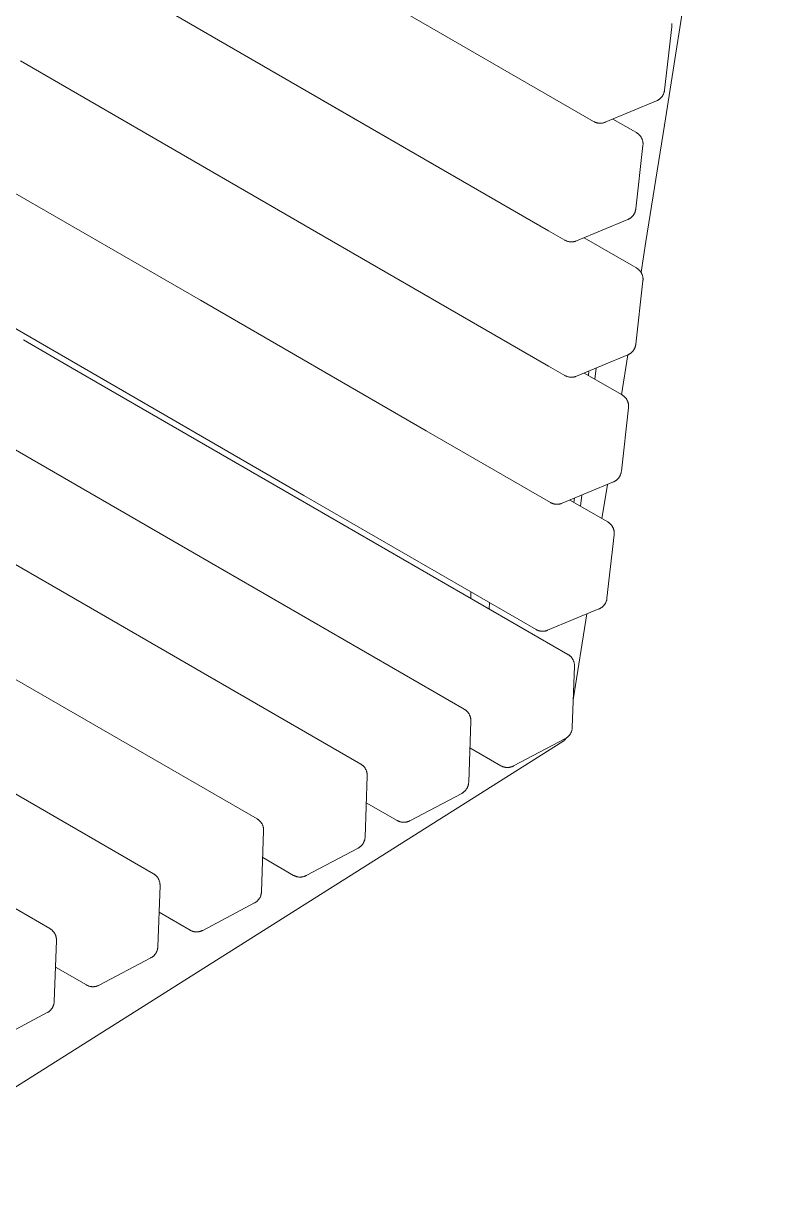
# Model space of a CAD drawing. Header units: millimetres. Extents: x -80 to 4518, y -398 to 2524.
# Drawn here: x 4154.4 to 4437.6, y 1458.6 to 1909.4 of the extents above; entities that cross this region are included whole.
import ezdxf

# ---------------------------------------------------------------- set-up
doc = ezdxf.new("R2010")
doc.units = ezdxf.units.MM
doc.layers.add('ZANO_R', color=7, linetype='Continuous', lineweight=0)

msp = doc.modelspace()

# ---------------------------------------------------------------- linework, layer by layer
at = {"layer": 'ZANO_R'}
for p, q in [((4399.02, 1870.73), (4437.59, 2113.91)), ((4372.01, 1872.1), (4164.19, 1992.09)), ((4315.38, 1853.17), (4158.69, 1943.64)), ((4401.83, 1908.25), (4399.09, 1884.02)), ((4401.83, 1909.44), (4401.84, 1909.27)), ((4401.85, 1908.42), (4401.83, 1908.25)), ((4401.84, 1909.27), (4401.86, 1909.1)), ((4401.86, 1908.59), (4401.85, 1908.42)), ((4401.86, 1909.1), (4401.86, 1908.93)), ((4401.86, 1908.93), (4401.86, 1908.76)), ((4401.86, 1908.76), (4401.86, 1908.59)), ((4268.65, 1828.53), (4153.2, 1895.19)), ((4268.65, 1880.15), (4354.81, 1830.41)), ((4396.04, 1879.97), (4376.43, 1871.82)), ((4396.19, 1880.03), (4396.04, 1879.97)), ((4396.35, 1880.11), (4396.19, 1880.03)), ((4396.5, 1880.19), (4396.35, 1880.11)), ((4396.65, 1880.27), (4396.5, 1880.19)), ((4396.8, 1880.36), (4396.65, 1880.27)), ((4396.94, 1880.46), (4396.8, 1880.36)), ((4397.08, 1880.55), (4396.94, 1880.46)), ((4397.22, 1880.66), (4397.08, 1880.55)), ((4397.35, 1880.77), (4397.22, 1880.66)), ((4397.48, 1880.88), (4397.35, 1880.77)), ((4397.6, 1881), (4397.48, 1880.88)), ((4397.72, 1881.12), (4397.6, 1881)), ((4397.84, 1881.25), (4397.72, 1881.12)), ((4397.95, 1881.38), (4397.84, 1881.25)), ((4398.06, 1881.51), (4397.95, 1881.38)), ((4398.16, 1881.65), (4398.06, 1881.51)), ((4398.26, 1881.79), (4398.16, 1881.65)), ((4398.36, 1881.93), (4398.26, 1881.79)), ((4398.44, 1882.08), (4398.36, 1881.93)), ((4398.53, 1882.23), (4398.44, 1882.08)), ((4398.61, 1882.38), (4398.53, 1882.23)), ((4398.68, 1882.54), (4398.61, 1882.38)), ((4398.75, 1882.69), (4398.68, 1882.54)), ((4398.81, 1882.85), (4398.75, 1882.69)), ((4398.87, 1883.02), (4398.81, 1882.85)), ((4398.92, 1883.18), (4398.87, 1883.02)), ((4398.96, 1883.34), (4398.92, 1883.18)), ((4399, 1883.51), (4398.96, 1883.34)), ((4399.04, 1883.68), (4399, 1883.51)), ((4399.06, 1883.85), (4399.04, 1883.68)), ((4399.09, 1884.02), (4399.06, 1883.85)), ((4372.16, 1872.02), (4372.01, 1872.1)), ((4372.31, 1871.94), (4372.16, 1872.02)), ((4372.46, 1871.87), (4372.31, 1871.94)), ((4372.62, 1871.81), (4372.46, 1871.87)), ((4372.78, 1871.74), (4372.62, 1871.81)), ((4372.94, 1871.69), (4372.78, 1871.74)), ((4373.1, 1871.64), (4372.94, 1871.69)), ((4373.26, 1871.59), (4373.1, 1871.64)), ((4373.43, 1871.55), (4373.26, 1871.59)), ((4373.6, 1871.52), (4373.43, 1871.55)), ((4373.76, 1871.49), (4373.6, 1871.52)), ((4373.93, 1871.47), (4373.76, 1871.49)), ((4374.1, 1871.45), (4373.93, 1871.47)), ((4374.27, 1871.44), (4374.1, 1871.45)), ((4374.44, 1871.43), (4374.27, 1871.44)), ((4374.61, 1871.44), (4374.44, 1871.43)), ((4374.78, 1871.44), (4374.61, 1871.44)), ((4374.95, 1871.45), (4374.78, 1871.44)), ((4375.12, 1871.47), (4374.95, 1871.45)), ((4375.29, 1871.49), (4375.12, 1871.47)), ((4375.45, 1871.52), (4375.29, 1871.49)), ((4375.62, 1871.56), (4375.45, 1871.52)), ((4375.79, 1871.6), (4375.62, 1871.56)), ((4375.95, 1871.65), (4375.79, 1871.6)), ((4376.11, 1871.7), (4375.95, 1871.65)), ((4376.27, 1871.75), (4376.11, 1871.7)), ((4376.43, 1871.82), (4376.27, 1871.75)), ((4379.39, 1873.05), (4387.18, 1868.55)), ((4398.69, 1870.95), (4398.69, 1870.96)), ((4386.95, 1868.68), (4388.38, 1867.86)), ((4388.38, 1867.86), (4388.52, 1867.77)), ((4388.52, 1867.77), (4388.67, 1867.68)), ((4388.67, 1867.68), (4388.81, 1867.58)), ((4388.81, 1867.58), (4388.94, 1867.48)), ((4388.94, 1867.48), (4389.08, 1867.37)), ((4389.08, 1867.37), (4389.21, 1867.26)), ((4389.21, 1867.26), (4389.33, 1867.14)), ((4389.33, 1867.14), (4389.45, 1867.02)), ((4389.45, 1867.02), (4389.57, 1866.9)), ((4389.57, 1866.9), (4389.68, 1866.77)), ((4389.68, 1866.77), (4389.79, 1866.64)), ((4389.79, 1866.64), (4389.89, 1866.5)), ((4389.89, 1866.5), (4389.99, 1866.37)), ((4389.99, 1866.37), (4390.09, 1866.22)), ((4399.02, 1870.73), (4391.97, 1826.29)), ((4390.85, 1862.96), (4388.1, 1838.74)), ((4390.09, 1866.22), (4390.18, 1866.08)), ((4390.18, 1866.08), (4390.26, 1865.93)), ((4390.26, 1865.93), (4390.34, 1865.78)), ((4390.34, 1865.78), (4390.42, 1865.63)), ((4390.42, 1865.63), (4390.48, 1865.47)), ((4390.48, 1865.47), (4390.55, 1865.31)), ((4390.55, 1865.31), (4390.61, 1865.15)), ((4390.61, 1865.15), (4390.66, 1864.99)), ((4390.66, 1864.99), (4390.71, 1864.83)), ((4390.71, 1864.83), (4390.75, 1864.66)), ((4390.75, 1864.66), (4390.78, 1864.49)), ((4390.78, 1864.49), (4390.81, 1864.32)), ((4390.81, 1864.32), (4390.84, 1864.16)), ((4390.84, 1864.16), (4390.86, 1863.99)), ((4390.86, 1863.13), (4390.85, 1862.96)), ((4390.86, 1863.99), (4390.87, 1863.82)), ((4390.87, 1863.3), (4390.86, 1863.13)), ((4390.87, 1863.82), (4390.88, 1863.65)), ((4390.88, 1863.48), (4390.87, 1863.3)), ((4390.88, 1863.65), (4390.88, 1863.48)), ((4221.92, 1803.88), (4147.7, 1846.73)), ((4385.36, 1834.83), (4385.21, 1834.75)), ((4385.51, 1834.91), (4385.36, 1834.83)), ((4385.66, 1834.99), (4385.51, 1834.91)), ((4385.81, 1835.08), (4385.66, 1834.99)), ((4385.95, 1835.17), (4385.81, 1835.08)), ((4386.09, 1835.27), (4385.95, 1835.17)), ((4386.23, 1835.38), (4386.09, 1835.27)), ((4386.36, 1835.49), (4386.23, 1835.38)), ((4386.49, 1835.6), (4386.36, 1835.49)), ((4386.62, 1835.72), (4386.49, 1835.6)), ((4386.74, 1835.84), (4386.62, 1835.72)), ((4386.85, 1835.96), (4386.74, 1835.84)), ((4386.97, 1836.09), (4386.85, 1835.96)), ((4387.07, 1836.23), (4386.97, 1836.09)), ((4387.18, 1836.36), (4387.07, 1836.23)), ((4387.28, 1836.51), (4387.18, 1836.36)), ((4387.37, 1836.65), (4387.28, 1836.51)), ((4387.46, 1836.8), (4387.37, 1836.65)), ((4387.54, 1836.95), (4387.46, 1836.8)), ((4387.62, 1837.1), (4387.54, 1836.95)), ((4387.69, 1837.25), (4387.62, 1837.1)), ((4387.76, 1837.41), (4387.69, 1837.25)), ((4387.82, 1837.57), (4387.76, 1837.41)), ((4387.88, 1837.73), (4387.82, 1837.57)), ((4387.93, 1837.9), (4387.88, 1837.73)), ((4387.97, 1838.06), (4387.93, 1837.9)), ((4388.01, 1838.23), (4387.97, 1838.06)), ((4388.05, 1838.4), (4388.01, 1838.23)), ((4388.08, 1838.57), (4388.05, 1838.4)), ((4388.1, 1838.74), (4388.08, 1838.57)), ((4361.02, 1826.82), (4354.81, 1830.41)), ((4385.05, 1834.68), (4365.44, 1826.54)), ((4385.21, 1834.75), (4385.05, 1834.68)), ((4268.65, 1828.53), (4354.81, 1778.78)), ((4361.17, 1826.74), (4361.02, 1826.82)), ((4361.32, 1826.66), (4361.17, 1826.74)), ((4361.48, 1826.59), (4361.32, 1826.66)), ((4361.63, 1826.52), (4361.48, 1826.59)), ((4361.79, 1826.46), (4361.63, 1826.52)), ((4361.95, 1826.41), (4361.79, 1826.46)), ((4362.11, 1826.36), (4361.95, 1826.41)), ((4362.28, 1826.31), (4362.11, 1826.36)), ((4362.44, 1826.27), (4362.28, 1826.31)), ((4362.61, 1826.24), (4362.44, 1826.27)), ((4362.78, 1826.21), (4362.61, 1826.24)), ((4362.95, 1826.19), (4362.78, 1826.21)), ((4363.11, 1826.17), (4362.95, 1826.19)), ((4363.28, 1826.16), (4363.11, 1826.17)), ((4363.45, 1826.15), (4363.28, 1826.16)), ((4363.62, 1826.15), (4363.45, 1826.15)), ((4363.79, 1826.16), (4363.62, 1826.15)), ((4363.96, 1826.17), (4363.79, 1826.16)), ((4364.13, 1826.19), (4363.96, 1826.17)), ((4364.3, 1826.21), (4364.13, 1826.19)), ((4364.47, 1826.24), (4364.3, 1826.21)), ((4364.63, 1826.28), (4364.47, 1826.24)), ((4364.8, 1826.32), (4364.63, 1826.28)), ((4364.96, 1826.36), (4364.8, 1826.32)), ((4365.12, 1826.42), (4364.96, 1826.36)), ((4365.28, 1826.47), (4365.12, 1826.42)), ((4365.44, 1826.54), (4365.28, 1826.47)), ((4368.37, 1827.78), (4387.18, 1816.92)), ((4390.11, 1814.57), (4391.97, 1826.29)), ((4386.95, 1817.06), (4388.38, 1816.23)), ((4388.38, 1816.23), (4388.52, 1816.15)), ((4388.52, 1816.15), (4388.67, 1816.05)), ((4388.67, 1816.05), (4388.81, 1815.95)), ((4388.81, 1815.95), (4388.94, 1815.85)), ((4388.94, 1815.85), (4389.08, 1815.75)), ((4389.08, 1815.75), (4389.21, 1815.63)), ((4389.21, 1815.63), (4389.33, 1815.52)), ((4389.33, 1815.52), (4389.45, 1815.4)), ((4389.45, 1815.4), (4389.57, 1815.27)), ((4389.57, 1815.27), (4389.68, 1815.15)), ((4389.68, 1815.15), (4389.79, 1815.02)), ((4389.79, 1815.02), (4389.89, 1814.88)), ((4389.89, 1814.88), (4389.99, 1814.74)), ((4389.99, 1814.74), (4390.09, 1814.6)), ((4390.09, 1814.6), (4390.18, 1814.45)), ((4390.18, 1814.45), (4390.26, 1814.31)), ((4390.26, 1814.31), (4390.34, 1814.15)), ((4390.34, 1814.15), (4390.42, 1814)), ((4390.42, 1814), (4390.48, 1813.84)), ((4390.48, 1813.84), (4390.55, 1813.69)), ((4390.55, 1813.69), (4390.61, 1813.53)), ((4390.61, 1813.53), (4390.66, 1813.36)), ((4390.66, 1813.36), (4390.71, 1813.2)), ((4390.71, 1813.2), (4390.75, 1813.03)), ((4390.75, 1813.03), (4390.78, 1812.87)), ((4390.78, 1812.87), (4390.81, 1812.7)), ((4390.81, 1812.7), (4390.84, 1812.53)), ((4390.84, 1812.53), (4390.86, 1812.36)), ((4390.86, 1812.36), (4390.87, 1812.19)), ((4390.85, 1811.34), (4388.1, 1787.11)), ((4390.86, 1811.51), (4390.85, 1811.34)), ((4390.87, 1811.68), (4390.86, 1811.51)), ((4390.87, 1812.19), (4390.88, 1812.02)), ((4390.88, 1811.85), (4390.87, 1811.68)), ((4390.88, 1812.02), (4390.88, 1811.85)), ((4221.92, 1803.88), (4308.08, 1754.14)), ((4175.19, 1779.24), (4142.21, 1798.28)), ((4154.38, 1788.77), (4172.95, 1778.05)), ((4387.54, 1785.32), (4387.46, 1785.17)), ((4387.62, 1785.47), (4387.54, 1785.32)), ((4387.69, 1785.63), (4387.62, 1785.47)), ((4387.76, 1785.79), (4387.69, 1785.63)), ((4387.82, 1785.95), (4387.76, 1785.79)), ((4387.88, 1786.11), (4387.82, 1785.95)), ((4387.93, 1786.27), (4387.88, 1786.11)), ((4387.97, 1786.44), (4387.93, 1786.27)), ((4388.01, 1786.61), (4387.97, 1786.44)), ((4388.05, 1786.77), (4388.01, 1786.61)), ((4388.08, 1786.94), (4388.05, 1786.77)), ((4388.1, 1787.11), (4388.08, 1786.94)), ((4385.05, 1783.06), (4365.44, 1774.91)), ((4382.7, 1767.88), (4385.11, 1783.09)), ((4385.21, 1783.13), (4385.05, 1783.06)), ((4385.36, 1783.2), (4385.21, 1783.13)), ((4385.51, 1783.28), (4385.36, 1783.2)), ((4385.66, 1783.37), (4385.51, 1783.28)), ((4385.81, 1783.45), (4385.66, 1783.37)), ((4385.95, 1783.55), (4385.81, 1783.45)), ((4386.09, 1783.65), (4385.95, 1783.55)), ((4386.23, 1783.75), (4386.09, 1783.65)), ((4386.36, 1783.86), (4386.23, 1783.75)), ((4386.49, 1783.97), (4386.36, 1783.86)), ((4386.62, 1784.09), (4386.49, 1783.97)), ((4386.74, 1784.21), (4386.62, 1784.09)), ((4386.85, 1784.34), (4386.74, 1784.21)), ((4386.97, 1784.47), (4386.85, 1784.34)), ((4387.07, 1784.6), (4386.97, 1784.47)), ((4387.18, 1784.74), (4387.07, 1784.6)), ((4387.28, 1784.88), (4387.18, 1784.74)), ((4387.37, 1785.02), (4387.28, 1784.88)), ((4387.46, 1785.17), (4387.37, 1785.02)), ((4172.95, 1778.05), (4259.11, 1728.31)), ((4175.19, 1779.24), (4261.36, 1729.49)), ((4361.02, 1775.2), (4354.81, 1778.78)), ((4370.17, 1776.88), (4369.99, 1775.23)), ((4372.98, 1778.04), (4372.49, 1773.78)), ((4361.17, 1775.11), (4361.02, 1775.2)), ((4361.32, 1775.04), (4361.17, 1775.11)), ((4361.48, 1774.97), (4361.32, 1775.04)), ((4361.63, 1774.9), (4361.48, 1774.97)), ((4361.79, 1774.84), (4361.63, 1774.9)), ((4361.95, 1774.78), (4361.79, 1774.84)), ((4362.11, 1774.73), (4361.95, 1774.78)), ((4362.28, 1774.69), (4362.11, 1774.73)), ((4362.44, 1774.65), (4362.28, 1774.69)), ((4362.61, 1774.61), (4362.44, 1774.65)), ((4362.78, 1774.58), (4362.61, 1774.61)), ((4362.95, 1774.56), (4362.78, 1774.58)), ((4363.11, 1774.54), (4362.95, 1774.56)), ((4363.28, 1774.53), (4363.11, 1774.54)), ((4363.45, 1774.53), (4363.28, 1774.53)), ((4363.62, 1774.53), (4363.45, 1774.53)), ((4363.79, 1774.53), (4363.62, 1774.53)), ((4363.96, 1774.55), (4363.79, 1774.53)), ((4364.13, 1774.56), (4363.96, 1774.55)), ((4364.3, 1774.59), (4364.13, 1774.56)), ((4364.47, 1774.62), (4364.3, 1774.59)), ((4364.63, 1774.65), (4364.47, 1774.62)), ((4364.8, 1774.69), (4364.63, 1774.65)), ((4364.96, 1774.74), (4364.8, 1774.69)), ((4365.12, 1774.79), (4364.96, 1774.74)), ((4365.28, 1774.85), (4365.12, 1774.79)), ((4365.44, 1774.91), (4365.28, 1774.85)), ((4368.4, 1776.14), (4382.88, 1767.78)), ((4382.88, 1767.78), (4383.03, 1767.69)), ((4383.03, 1767.69), (4383.17, 1767.6)), ((4383.17, 1767.6), (4383.31, 1767.5)), ((4383.31, 1767.5), (4383.45, 1767.4)), ((4383.45, 1767.4), (4383.58, 1767.29)), ((4383.58, 1767.29), (4383.71, 1767.18)), ((4383.71, 1767.18), (4383.84, 1767.07)), ((4385.35, 1762.89), (4382.61, 1738.66)), ((4383.84, 1767.07), (4383.96, 1766.95)), ((4383.96, 1766.95), (4384.08, 1766.82)), ((4384.08, 1766.82), (4384.19, 1766.69)), ((4384.19, 1766.69), (4384.3, 1766.56)), ((4384.3, 1766.56), (4384.4, 1766.43)), ((4384.4, 1766.43), (4384.5, 1766.29)), ((4384.5, 1766.29), (4384.59, 1766.15)), ((4384.59, 1766.15), (4384.68, 1766)), ((4384.68, 1766), (4384.77, 1765.85)), ((4384.77, 1765.85), (4384.85, 1765.7)), ((4384.85, 1765.7), (4384.92, 1765.55)), ((4384.92, 1765.55), (4384.99, 1765.39)), ((4384.99, 1765.39), (4385.05, 1765.23)), ((4385.05, 1765.23), (4385.11, 1765.07)), ((4385.11, 1765.07), (4385.17, 1764.91)), ((4385.17, 1764.91), (4385.21, 1764.75)), ((4385.21, 1764.75), (4385.25, 1764.58)), ((4385.25, 1764.58), (4385.29, 1764.41)), ((4385.29, 1764.41), (4385.32, 1764.25)), ((4385.32, 1764.25), (4385.34, 1764.08)), ((4385.34, 1764.08), (4385.36, 1763.91)), ((4385.37, 1763.06), (4385.35, 1762.89)), ((4385.36, 1763.91), (4385.38, 1763.74)), ((4385.38, 1763.23), (4385.37, 1763.06)), ((4385.38, 1763.74), (4385.38, 1763.57)), ((4385.38, 1763.57), (4385.38, 1763.4)), ((4385.38, 1763.4), (4385.38, 1763.23)), ((4133.35, 1757.16), (4219.51, 1707.42)), ((4355.53, 1726.74), (4308.08, 1754.14)), ((4381.12, 1735.64), (4381, 1735.52)), ((4381.24, 1735.76), (4381.12, 1735.64)), ((4381.36, 1735.89), (4381.24, 1735.76)), ((4381.47, 1736.02), (4381.36, 1735.89)), ((4381.58, 1736.15), (4381.47, 1736.02)), ((4381.68, 1736.29), (4381.58, 1736.15)), ((4381.78, 1736.43), (4381.68, 1736.29)), ((4381.88, 1736.57), (4381.78, 1736.43)), ((4381.96, 1736.72), (4381.88, 1736.57)), ((4382.05, 1736.87), (4381.96, 1736.72)), ((4382.13, 1737.02), (4382.05, 1736.87)), ((4382.2, 1737.18), (4382.13, 1737.02)), ((4382.27, 1737.33), (4382.2, 1737.18)), ((4382.33, 1737.49), (4382.27, 1737.33)), ((4382.38, 1737.66), (4382.33, 1737.49)), ((4382.44, 1737.82), (4382.38, 1737.66)), ((4382.48, 1737.98), (4382.44, 1737.82)), ((4382.52, 1738.15), (4382.48, 1737.98)), ((4382.55, 1738.32), (4382.52, 1738.15)), ((4382.58, 1738.49), (4382.55, 1738.32)), ((4382.61, 1738.66), (4382.58, 1738.49)), ((4101.89, 1731.57), (4179.91, 1686.53)), ((4379.56, 1734.61), (4359.95, 1726.46)), ((4375.2, 1720.59), (4377.27, 1733.66)), ((4379.71, 1734.67), (4379.56, 1734.61)), ((4379.87, 1734.75), (4379.71, 1734.67)), ((4380.02, 1734.83), (4379.87, 1734.75)), ((4380.17, 1734.91), (4380.02, 1734.83)), ((4380.32, 1735), (4380.17, 1734.91)), ((4380.46, 1735.1), (4380.32, 1735)), ((4380.6, 1735.19), (4380.46, 1735.1)), ((4380.74, 1735.3), (4380.6, 1735.19)), ((4380.87, 1735.41), (4380.74, 1735.3)), ((4381, 1735.52), (4380.87, 1735.41)), ((4259.11, 1728.31), (4362.21, 1668.78)), ((4350.04, 1678.29), (4261.36, 1729.49)), ((4355.68, 1726.66), (4355.53, 1726.74)), ((4355.83, 1726.58), (4355.68, 1726.66)), ((4355.98, 1726.51), (4355.83, 1726.58)), ((4362.91, 1727.69), (4377.39, 1719.33)), ((4364.68, 1728.42), (4364.49, 1726.77)), ((4367.48, 1729.59), (4367, 1725.33)), ((4356.14, 1726.45), (4355.98, 1726.51)), ((4356.3, 1726.38), (4356.14, 1726.45)), ((4356.46, 1726.33), (4356.3, 1726.38)), ((4356.62, 1726.28), (4356.46, 1726.33)), ((4356.78, 1726.23), (4356.62, 1726.28)), ((4356.95, 1726.19), (4356.78, 1726.23)), ((4357.12, 1726.16), (4356.95, 1726.19)), ((4357.28, 1726.13), (4357.12, 1726.16)), ((4357.45, 1726.11), (4357.28, 1726.13)), ((4357.62, 1726.09), (4357.45, 1726.11)), ((4357.79, 1726.08), (4357.62, 1726.09)), ((4357.96, 1726.07), (4357.79, 1726.08)), ((4358.13, 1726.08), (4357.96, 1726.07)), ((4358.3, 1726.08), (4358.13, 1726.08)), ((4358.47, 1726.09), (4358.3, 1726.08)), ((4358.64, 1726.11), (4358.47, 1726.09)), ((4358.81, 1726.13), (4358.64, 1726.11)), ((4358.97, 1726.16), (4358.81, 1726.13)), ((4359.14, 1726.2), (4358.97, 1726.16)), ((4359.3, 1726.24), (4359.14, 1726.2)), ((4359.47, 1726.29), (4359.3, 1726.24)), ((4359.63, 1726.34), (4359.47, 1726.29)), ((4359.79, 1726.39), (4359.63, 1726.34)), ((4359.95, 1726.46), (4359.79, 1726.39)), ((4377.39, 1719.33), (4377.54, 1719.24)), ((4377.54, 1719.24), (4377.68, 1719.15)), ((4377.68, 1719.15), (4377.82, 1719.05)), ((4377.82, 1719.05), (4377.96, 1718.95)), ((4377.96, 1718.95), (4378.09, 1718.84)), ((4378.09, 1718.84), (4378.22, 1718.73)), ((4378.22, 1718.73), (4378.34, 1718.61)), ((4378.34, 1718.61), (4378.46, 1718.49)), ((4378.46, 1718.49), (4378.58, 1718.37)), ((4378.58, 1718.37), (4378.69, 1718.24)), ((4378.69, 1718.24), (4378.8, 1718.11)), ((4378.8, 1718.11), (4378.91, 1717.97)), ((4378.91, 1717.97), (4379.01, 1717.83)), ((4379.01, 1717.83), (4379.1, 1717.69)), ((4379.1, 1717.69), (4379.19, 1717.55)), ((4379.86, 1714.43), (4377.11, 1690.21)), ((4379.19, 1717.55), (4379.27, 1717.4)), ((4379.27, 1717.4), (4379.35, 1717.25)), ((4379.35, 1717.25), (4379.43, 1717.09)), ((4379.43, 1717.09), (4379.5, 1716.94)), ((4379.5, 1716.94), (4379.56, 1716.78)), ((4379.56, 1716.78), (4379.62, 1716.62)), ((4379.62, 1716.62), (4379.67, 1716.46)), ((4379.67, 1716.46), (4379.72, 1716.29)), ((4379.72, 1716.29), (4379.76, 1716.13)), ((4379.76, 1716.13), (4379.8, 1715.96)), ((4379.8, 1715.96), (4379.83, 1715.79)), ((4379.83, 1715.79), (4379.85, 1715.62)), ((4379.85, 1715.62), (4379.87, 1715.45)), ((4379.87, 1714.6), (4379.86, 1714.43)), ((4379.87, 1715.45), (4379.88, 1715.28)), ((4379.89, 1714.77), (4379.87, 1714.6)), ((4379.88, 1715.28), (4379.89, 1715.11)), ((4379.89, 1715.11), (4379.89, 1714.94)), ((4379.89, 1714.94), (4379.89, 1714.77)), ((4219.51, 1707.42), (4322.64, 1647.87)), ((4325.18, 1692.64), (4325.09, 1690.21)), ((4179.91, 1686.53), (4283.08, 1626.96)), ((4332.25, 1688.56), (4332.16, 1686.13)), ((4374.06, 1686.15), (4354.45, 1678)), ((4374.22, 1686.22), (4374.06, 1686.15)), ((4374.37, 1686.29), (4374.22, 1686.22)), ((4374.53, 1686.37), (4374.37, 1686.29)), ((4374.68, 1686.46), (4374.53, 1686.37)), ((4374.82, 1686.55), (4374.68, 1686.46)), ((4374.97, 1686.64), (4374.82, 1686.55)), ((4375.11, 1686.74), (4374.97, 1686.64)), ((4375.24, 1686.85), (4375.11, 1686.74)), ((4375.37, 1686.95), (4375.24, 1686.85)), ((4375.5, 1687.07), (4375.37, 1686.95)), ((4375.63, 1687.18), (4375.5, 1687.07)), ((4375.75, 1687.31), (4375.63, 1687.18)), ((4375.87, 1687.43), (4375.75, 1687.31)), ((4375.98, 1687.56), (4375.87, 1687.43)), ((4376.09, 1687.7), (4375.98, 1687.56)), ((4376.19, 1687.83), (4376.09, 1687.7)), ((4376.29, 1687.97), (4376.19, 1687.83)), ((4376.38, 1688.12), (4376.29, 1687.97)), ((4376.47, 1688.26), (4376.38, 1688.12)), ((4376.55, 1688.41), (4376.47, 1688.26)), ((4376.63, 1688.57), (4376.55, 1688.41)), ((4376.71, 1688.72), (4376.63, 1688.57)), ((4376.77, 1688.88), (4376.71, 1688.72)), ((4376.83, 1689.04), (4376.77, 1688.88)), ((4376.89, 1689.2), (4376.83, 1689.04)), ((4376.94, 1689.37), (4376.89, 1689.2)), ((4376.99, 1689.53), (4376.94, 1689.37)), ((4377.03, 1689.7), (4376.99, 1689.53)), ((4377.06, 1689.87), (4377.03, 1689.7)), ((4377.09, 1690.04), (4377.06, 1689.87)), ((4377.11, 1690.21), (4377.09, 1690.04)), ((4364.25, 1651.54), (4369.43, 1684.23)), ((4350.18, 1678.21), (4350.04, 1678.29)), ((4350.34, 1678.13), (4350.18, 1678.21)), ((4350.49, 1678.06), (4350.34, 1678.13)), ((4350.65, 1677.99), (4350.49, 1678.06)), ((4350.8, 1677.93), (4350.65, 1677.99)), ((4350.96, 1677.87), (4350.8, 1677.93)), ((4351.13, 1677.82), (4350.96, 1677.87)), ((4351.29, 1677.78), (4351.13, 1677.82)), ((4351.46, 1677.74), (4351.29, 1677.78)), ((4351.62, 1677.7), (4351.46, 1677.74)), ((4351.79, 1677.68), (4351.62, 1677.7)), ((4351.96, 1677.65), (4351.79, 1677.68)), ((4352.13, 1677.64), (4351.96, 1677.65)), ((4352.3, 1677.63), (4352.13, 1677.64)), ((4352.47, 1677.62), (4352.3, 1677.63)), ((4352.64, 1677.62), (4352.47, 1677.62)), ((4352.81, 1677.63), (4352.64, 1677.62)), ((4352.98, 1677.64), (4352.81, 1677.63)), ((4353.14, 1677.66), (4352.98, 1677.64)), ((4353.31, 1677.68), (4353.14, 1677.66)), ((4353.48, 1677.71), (4353.31, 1677.68)), ((4353.65, 1677.75), (4353.48, 1677.71)), ((4353.81, 1677.79), (4353.65, 1677.75)), ((4353.97, 1677.83), (4353.81, 1677.79)), ((4354.14, 1677.88), (4353.97, 1677.83)), ((4354.3, 1677.94), (4354.14, 1677.88)), ((4354.45, 1678), (4354.3, 1677.94)), ((4362.21, 1668.78), (4362.35, 1668.7)), ((4362.35, 1668.7), (4362.49, 1668.61)), ((4362.49, 1668.61), (4362.63, 1668.51)), ((4362.63, 1668.51), (4362.77, 1668.41)), ((4362.77, 1668.41), (4362.9, 1668.3)), ((4362.9, 1668.3), (4363.03, 1668.19)), ((4363.03, 1668.19), (4363.15, 1668.08)), ((4363.15, 1668.08), (4363.27, 1667.96)), ((4363.27, 1667.96), (4363.39, 1667.84)), ((4363.39, 1667.84), (4363.5, 1667.71)), ((4363.5, 1667.71), (4363.61, 1667.58)), ((4363.61, 1667.58), (4363.71, 1667.44)), ((4363.71, 1667.44), (4363.81, 1667.31)), ((4363.81, 1667.31), (4363.91, 1667.17)), ((4364.7, 1664.28), (4363.87, 1640.95)), ((4363.91, 1667.17), (4364, 1667.02)), ((4364, 1667.02), (4364.08, 1666.88)), ((4364.08, 1666.88), (4364.16, 1666.73)), ((4364.16, 1666.73), (4364.23, 1666.57)), ((4364.23, 1666.57), (4364.3, 1666.42)), ((4364.3, 1666.42), (4364.37, 1666.26)), ((4364.37, 1666.26), (4364.43, 1666.1)), ((4364.43, 1666.1), (4364.48, 1665.94)), ((4364.48, 1665.94), (4364.53, 1665.78)), ((4364.53, 1665.78), (4364.57, 1665.62)), ((4364.57, 1665.62), (4364.61, 1665.45)), ((4364.61, 1665.45), (4364.64, 1665.29)), ((4364.64, 1665.29), (4364.66, 1665.12)), ((4364.66, 1665.12), (4364.68, 1664.95)), ((4364.68, 1664.95), (4364.69, 1664.78)), ((4364.69, 1664.78), (4364.7, 1664.61)), ((4364.7, 1664.61), (4364.71, 1664.44)), ((4364.71, 1664.44), (4364.7, 1664.28)), ((4148.46, 1660.94), (4243.52, 1606.05)), ((4322.64, 1647.87), (4322.79, 1647.79)), ((4322.79, 1647.79), (4322.93, 1647.69)), ((4322.93, 1647.69), (4323.07, 1647.6)), ((4323.07, 1647.6), (4323.2, 1647.5)), ((4323.2, 1647.5), (4323.34, 1647.39)), ((4323.34, 1647.39), (4323.47, 1647.28)), ((4323.47, 1647.28), (4323.59, 1647.17)), ((4323.59, 1647.17), (4323.71, 1647.05)), ((4323.71, 1647.05), (4323.83, 1646.92)), ((4323.83, 1646.92), (4323.94, 1646.8)), ((4323.94, 1646.8), (4324.05, 1646.67)), ((4324.05, 1646.67), (4324.15, 1646.53)), ((4324.15, 1646.53), (4324.25, 1646.4)), ((4324.25, 1646.4), (4324.34, 1646.26)), ((4324.34, 1646.26), (4324.43, 1646.11)), ((4324.43, 1646.11), (4324.52, 1645.97)), ((4324.52, 1645.97), (4324.6, 1645.82)), ((4324.6, 1645.82), (4324.67, 1645.66)), ((4324.67, 1645.66), (4324.74, 1645.51)), ((4324.74, 1645.51), (4324.8, 1645.35)), ((4325.14, 1643.36), (4324.3, 1620.04)), ((4324.8, 1645.35), (4324.86, 1645.19)), ((4324.86, 1645.19), (4324.92, 1645.03)), ((4324.92, 1645.03), (4324.96, 1644.87)), ((4324.96, 1644.87), (4325.01, 1644.71)), ((4325.01, 1644.71), (4325.04, 1644.54)), ((4325.04, 1644.54), (4325.07, 1644.38)), ((4325.07, 1644.38), (4325.1, 1644.21)), ((4325.1, 1644.21), (4325.12, 1644.04)), ((4325.12, 1644.04), (4325.13, 1643.87)), ((4325.13, 1643.87), (4325.14, 1643.7)), ((4325.14, 1643.7), (4325.14, 1643.53)), ((4325.14, 1643.53), (4325.14, 1643.36)), ((4363.87, 1640.95), (4363.86, 1640.78)), ((4361.21, 1636.71), (4341.42, 1626.25)), ((4361.11, 1636.38), (4361.21, 1636.5)), ((4361.35, 1636.79), (4361.21, 1636.71)), ((4361.21, 1636.5), (4361.3, 1636.61)), ((4361.3, 1636.61), (4361.39, 1636.73)), ((4361.5, 1636.88), (4361.35, 1636.79)), ((4361.39, 1636.73), (4361.47, 1636.86)), ((4361.64, 1636.97), (4361.5, 1636.88)), ((4361.78, 1637.07), (4361.64, 1636.97)), ((4361.92, 1637.17), (4361.78, 1637.07)), ((4362.05, 1637.27), (4361.92, 1637.17)), ((4362.18, 1637.38), (4362.05, 1637.27)), ((4362.3, 1637.5), (4362.18, 1637.38)), ((4362.42, 1637.61), (4362.3, 1637.5)), ((4362.54, 1637.74), (4362.42, 1637.61)), ((4362.65, 1637.86), (4362.54, 1637.74)), ((4362.76, 1637.99), (4362.65, 1637.86)), ((4362.87, 1638.12), (4362.76, 1637.99)), ((4362.97, 1638.26), (4362.87, 1638.12)), ((4363.06, 1638.4), (4362.97, 1638.26)), ((4363.15, 1638.55), (4363.06, 1638.4)), ((4363.23, 1638.69), (4363.15, 1638.55)), ((4363.31, 1638.84), (4363.23, 1638.69)), ((4363.39, 1638.99), (4363.31, 1638.84)), ((4363.46, 1639.15), (4363.39, 1638.99)), ((4363.52, 1639.3), (4363.46, 1639.15)), ((4363.58, 1639.46), (4363.52, 1639.3)), ((4363.64, 1639.62), (4363.58, 1639.46)), ((4363.69, 1639.78), (4363.64, 1639.62)), ((4363.73, 1639.95), (4363.69, 1639.78)), ((4363.77, 1640.11), (4363.73, 1639.95)), ((4363.8, 1640.28), (4363.77, 1640.11)), ((4363.82, 1640.45), (4363.8, 1640.28)), ((4363.84, 1640.61), (4363.82, 1640.45)), ((4363.86, 1640.78), (4363.84, 1640.61)), ((4079.48, 1458.63), (4360.23, 1635.6)), ((4336.59, 1626.34), (4324.77, 1633.17)), ((4360.23, 1635.6), (4360.35, 1635.68)), ((4360.35, 1635.68), (4360.47, 1635.77)), ((4360.47, 1635.77), (4360.59, 1635.86)), ((4360.59, 1635.86), (4360.7, 1635.96)), ((4360.7, 1635.96), (4360.81, 1636.06)), ((4360.81, 1636.06), (4360.91, 1636.16)), ((4360.91, 1636.16), (4361.02, 1636.27)), ((4361.02, 1636.27), (4361.11, 1636.38)), ((4136.43, 1624.13), (4203.96, 1585.14)), ((4283.08, 1626.96), (4283.23, 1626.88)), ((4283.23, 1626.88), (4283.37, 1626.78)), ((4283.37, 1626.78), (4283.51, 1626.69)), ((4283.51, 1626.69), (4283.64, 1626.59)), ((4283.64, 1626.59), (4283.77, 1626.48)), ((4283.77, 1626.48), (4283.9, 1626.37)), ((4283.9, 1626.37), (4284.03, 1626.26)), ((4284.03, 1626.26), (4284.15, 1626.14)), ((4284.15, 1626.14), (4284.26, 1626.01)), ((4284.26, 1626.01), (4284.38, 1625.89)), ((4284.38, 1625.89), (4284.48, 1625.76)), ((4284.48, 1625.76), (4284.59, 1625.62)), ((4284.59, 1625.62), (4284.69, 1625.49)), ((4284.69, 1625.49), (4284.78, 1625.35)), ((4284.78, 1625.35), (4284.87, 1625.2)), ((4284.87, 1625.2), (4284.95, 1625.05)), ((4284.95, 1625.05), (4285.03, 1624.91)), ((4285.03, 1624.91), (4285.11, 1624.75)), ((4285.11, 1624.75), (4285.18, 1624.6)), ((4285.18, 1624.6), (4285.24, 1624.44)), ((4285.24, 1624.44), (4285.3, 1624.28)), ((4285.3, 1624.28), (4285.35, 1624.12)), ((4285.35, 1624.12), (4285.4, 1623.96)), ((4285.4, 1623.96), (4285.44, 1623.8)), ((4285.44, 1623.8), (4285.48, 1623.63)), ((4285.48, 1623.63), (4285.51, 1623.47)), ((4285.51, 1623.47), (4285.54, 1623.3)), ((4285.54, 1623.3), (4285.56, 1623.13)), ((4285.56, 1623.13), (4285.57, 1622.96)), ((4285.57, 1622.96), (4285.58, 1622.79)), ((4336.74, 1626.26), (4336.59, 1626.34)), ((4336.9, 1626.18), (4336.74, 1626.26)), ((4337.05, 1626.11), (4336.9, 1626.18)), ((4337.21, 1626.04), (4337.05, 1626.11)), ((4337.38, 1625.98), (4337.21, 1626.04)), ((4337.54, 1625.92), (4337.38, 1625.98)), ((4337.71, 1625.87), (4337.54, 1625.92)), ((4337.88, 1625.82), (4337.71, 1625.87)), ((4338.05, 1625.78), (4337.88, 1625.82)), ((4338.22, 1625.75), (4338.05, 1625.78)), ((4338.39, 1625.72), (4338.22, 1625.75)), ((4338.56, 1625.7), (4338.39, 1625.72)), ((4338.73, 1625.69), (4338.56, 1625.7)), ((4338.91, 1625.68), (4338.73, 1625.69)), ((4339.08, 1625.67), (4338.91, 1625.68)), ((4339.26, 1625.68), (4339.08, 1625.67)), ((4339.43, 1625.69), (4339.26, 1625.68)), ((4339.6, 1625.7), (4339.43, 1625.69)), ((4339.78, 1625.72), (4339.6, 1625.7)), ((4339.95, 1625.75), (4339.78, 1625.72)), ((4340.12, 1625.78), (4339.95, 1625.75)), ((4340.29, 1625.82), (4340.12, 1625.78)), ((4340.46, 1625.87), (4340.29, 1625.82)), ((4340.62, 1625.92), (4340.46, 1625.87)), ((4340.79, 1625.97), (4340.62, 1625.92)), ((4340.95, 1626.03), (4340.79, 1625.97)), ((4341.11, 1626.1), (4340.95, 1626.03)), ((4341.27, 1626.18), (4341.11, 1626.1)), ((4341.42, 1626.25), (4341.27, 1626.18)), ((4285.58, 1622.45), (4284.74, 1599.13)), ((4285.58, 1622.79), (4285.58, 1622.62)), ((4285.58, 1622.62), (4285.58, 1622.45)), ((4323.96, 1618.39), (4323.9, 1618.24)), ((4324.02, 1618.55), (4323.96, 1618.39)), ((4324.07, 1618.71), (4324.02, 1618.55)), ((4324.12, 1618.87), (4324.07, 1618.71)), ((4324.17, 1619.04), (4324.12, 1618.87)), ((4324.2, 1619.2), (4324.17, 1619.04)), ((4324.23, 1619.37), (4324.2, 1619.2)), ((4324.26, 1619.53), (4324.23, 1619.37)), ((4324.28, 1619.7), (4324.26, 1619.53)), ((4324.29, 1619.87), (4324.28, 1619.7)), ((4324.3, 1620.04), (4324.29, 1619.87)), ((4321.64, 1615.8), (4301.86, 1605.34)), ((4321.79, 1615.88), (4321.64, 1615.8)), ((4321.94, 1615.97), (4321.79, 1615.88)), ((4322.08, 1616.06), (4321.94, 1615.97)), ((4322.22, 1616.15), (4322.08, 1616.06)), ((4322.35, 1616.26), (4322.22, 1616.15)), ((4322.49, 1616.36), (4322.35, 1616.26)), ((4322.62, 1616.47), (4322.49, 1616.36)), ((4322.74, 1616.58), (4322.62, 1616.47)), ((4322.86, 1616.7), (4322.74, 1616.58)), ((4322.98, 1616.82), (4322.86, 1616.7)), ((4323.09, 1616.95), (4322.98, 1616.82)), ((4323.2, 1617.08), (4323.09, 1616.95)), ((4323.3, 1617.21), (4323.2, 1617.08)), ((4323.4, 1617.35), (4323.3, 1617.21)), ((4323.5, 1617.49), (4323.4, 1617.35)), ((4323.59, 1617.63), (4323.5, 1617.49)), ((4323.67, 1617.78), (4323.59, 1617.63)), ((4323.75, 1617.93), (4323.67, 1617.78)), ((4323.83, 1618.08), (4323.75, 1617.93)), ((4323.9, 1618.24), (4323.83, 1618.08)), ((4297.03, 1605.43), (4285.21, 1612.25)), ((4243.52, 1606.05), (4243.66, 1605.97)), ((4243.66, 1605.97), (4243.8, 1605.87)), ((4243.8, 1605.87), (4243.94, 1605.78)), ((4243.94, 1605.78), (4244.08, 1605.68)), ((4244.08, 1605.68), (4244.21, 1605.57)), ((4244.21, 1605.57), (4244.34, 1605.46)), ((4244.34, 1605.46), (4244.46, 1605.34)), ((4244.46, 1605.34), (4244.58, 1605.23)), ((4244.58, 1605.23), (4244.7, 1605.1)), ((4244.7, 1605.1), (4244.81, 1604.98)), ((4244.81, 1604.98), (4244.92, 1604.85)), ((4297.18, 1605.35), (4297.03, 1605.43)), ((4297.33, 1605.27), (4297.18, 1605.35)), ((4297.49, 1605.2), (4297.33, 1605.27)), ((4297.65, 1605.13), (4297.49, 1605.2)), ((4297.81, 1605.07), (4297.65, 1605.13)), ((4297.98, 1605.01), (4297.81, 1605.07)), ((4298.14, 1604.96), (4297.98, 1605.01)), ((4298.31, 1604.91), (4298.14, 1604.96)), ((4298.48, 1604.87), (4298.31, 1604.91)), ((4298.65, 1604.84), (4298.48, 1604.87)), ((4300.56, 1604.87), (4300.39, 1604.84)), ((4300.73, 1604.91), (4300.56, 1604.87)), ((4300.89, 1604.95), (4300.73, 1604.91)), ((4301.06, 1605.01), (4300.89, 1604.95)), ((4301.23, 1605.06), (4301.06, 1605.01)), ((4301.39, 1605.12), (4301.23, 1605.06)), ((4301.55, 1605.19), (4301.39, 1605.12)), ((4301.71, 1605.26), (4301.55, 1605.19)), ((4301.86, 1605.34), (4301.71, 1605.26)), ((4244.92, 1604.85), (4245.03, 1604.71)), ((4245.03, 1604.71), (4245.12, 1604.57)), ((4245.12, 1604.57), (4245.22, 1604.43)), ((4246.01, 1601.54), (4245.18, 1578.22)), ((4245.22, 1604.43), (4245.31, 1604.29)), ((4245.31, 1604.29), (4245.39, 1604.14)), ((4245.39, 1604.14), (4245.47, 1603.99)), ((4245.47, 1603.99), (4245.55, 1603.84)), ((4245.55, 1603.84), (4245.61, 1603.69)), ((4245.61, 1603.69), (4245.68, 1603.53)), ((4245.68, 1603.53), (4245.74, 1603.37)), ((4245.74, 1603.37), (4245.79, 1603.21)), ((4245.79, 1603.21), (4245.84, 1603.05)), ((4245.84, 1603.05), (4245.88, 1602.89)), ((4245.88, 1602.89), (4245.92, 1602.72)), ((4245.92, 1602.72), (4245.95, 1602.55)), ((4245.95, 1602.55), (4245.97, 1602.39)), ((4245.97, 1602.39), (4245.99, 1602.22)), ((4245.99, 1602.22), (4246.01, 1602.05)), ((4246.01, 1602.05), (4246.02, 1601.88)), ((4246.02, 1601.71), (4246.01, 1601.54)), ((4246.02, 1601.88), (4246.02, 1601.71)), ((4298.83, 1604.81), (4298.65, 1604.84)), ((4299, 1604.79), (4298.83, 1604.81)), ((4299.17, 1604.78), (4299, 1604.79)), ((4299.35, 1604.77), (4299.17, 1604.78)), ((4299.52, 1604.76), (4299.35, 1604.77)), ((4299.69, 1604.77), (4299.52, 1604.76)), ((4299.87, 1604.78), (4299.69, 1604.77)), ((4300.04, 1604.79), (4299.87, 1604.78)), ((4300.21, 1604.81), (4300.04, 1604.79)), ((4300.39, 1604.84), (4300.21, 1604.81)), ((4283.42, 1595.91), (4283.3, 1595.79)), ((4283.53, 1596.04), (4283.42, 1595.91)), ((4283.64, 1596.17), (4283.53, 1596.04)), ((4283.74, 1596.3), (4283.64, 1596.17)), ((4283.84, 1596.44), (4283.74, 1596.3)), ((4283.93, 1596.58), (4283.84, 1596.44)), ((4284.02, 1596.72), (4283.93, 1596.58)), ((4284.11, 1596.87), (4284.02, 1596.72)), ((4284.19, 1597.02), (4284.11, 1596.87)), ((4284.26, 1597.17), (4284.19, 1597.02)), ((4284.33, 1597.32), (4284.26, 1597.17)), ((4284.4, 1597.48), (4284.33, 1597.32)), ((4284.46, 1597.64), (4284.4, 1597.48)), ((4284.51, 1597.8), (4284.46, 1597.64)), ((4284.56, 1597.96), (4284.51, 1597.8)), ((4284.6, 1598.13), (4284.56, 1597.96)), ((4284.64, 1598.29), (4284.6, 1598.13)), ((4284.67, 1598.46), (4284.64, 1598.29)), ((4284.7, 1598.62), (4284.67, 1598.46)), ((4284.72, 1598.79), (4284.7, 1598.62)), ((4284.73, 1598.96), (4284.72, 1598.79)), ((4284.74, 1599.13), (4284.73, 1598.96)), ((4257.46, 1584.52), (4245.65, 1591.34)), ((4282.08, 1594.89), (4262.3, 1584.43)), ((4282.23, 1594.97), (4282.08, 1594.89)), ((4282.37, 1595.06), (4282.23, 1594.97)), ((4282.52, 1595.15), (4282.37, 1595.06)), ((4282.66, 1595.24), (4282.52, 1595.15)), ((4282.79, 1595.34), (4282.66, 1595.24)), ((4282.92, 1595.45), (4282.79, 1595.34)), ((4283.05, 1595.56), (4282.92, 1595.45)), ((4283.18, 1595.67), (4283.05, 1595.56)), ((4283.3, 1595.79), (4283.18, 1595.67)), ((4124.4, 1587.32), (4164.39, 1564.23)), ((4203.96, 1585.14), (4204.1, 1585.05)), ((4204.1, 1585.05), (4204.24, 1584.96)), ((4204.24, 1584.96), (4204.38, 1584.87)), ((4204.38, 1584.87), (4204.52, 1584.76)), ((4204.52, 1584.76), (4204.65, 1584.66)), ((4204.65, 1584.66), (4204.78, 1584.55)), ((4204.78, 1584.55), (4204.9, 1584.43)), ((4204.9, 1584.43), (4205.02, 1584.32)), ((4205.02, 1584.32), (4205.14, 1584.19)), ((4205.14, 1584.19), (4205.25, 1584.07)), ((4205.25, 1584.07), (4205.36, 1583.94)), ((4205.36, 1583.94), (4205.46, 1583.8)), ((4205.46, 1583.8), (4205.56, 1583.66)), ((4205.56, 1583.66), (4205.66, 1583.52)), ((4205.66, 1583.52), (4205.74, 1583.38)), ((4205.74, 1583.38), (4205.83, 1583.23)), ((4205.83, 1583.23), (4205.91, 1583.08)), ((4205.91, 1583.08), (4205.98, 1582.93)), ((4205.98, 1582.93), (4206.05, 1582.78)), ((4206.05, 1582.78), (4206.12, 1582.62)), ((4206.12, 1582.62), (4206.17, 1582.46)), ((4206.17, 1582.46), (4206.23, 1582.3)), ((4257.62, 1584.44), (4257.46, 1584.52)), ((4257.77, 1584.36), (4257.62, 1584.44)), ((4257.93, 1584.29), (4257.77, 1584.36)), ((4258.09, 1584.22), (4257.93, 1584.29)), ((4258.25, 1584.16), (4258.09, 1584.22)), ((4258.42, 1584.1), (4258.25, 1584.16)), ((4258.58, 1584.05), (4258.42, 1584.1)), ((4258.75, 1584), (4258.58, 1584.05)), ((4258.92, 1583.96), (4258.75, 1584)), ((4259.09, 1583.93), (4258.92, 1583.96)), ((4259.26, 1583.9), (4259.09, 1583.93)), ((4259.44, 1583.88), (4259.26, 1583.9)), ((4259.61, 1583.87), (4259.44, 1583.88)), ((4259.78, 1583.86), (4259.61, 1583.87)), ((4259.96, 1583.85), (4259.78, 1583.86)), ((4260.13, 1583.86), (4259.96, 1583.85)), ((4260.3, 1583.86), (4260.13, 1583.86)), ((4260.48, 1583.88), (4260.3, 1583.86)), ((4260.65, 1583.9), (4260.48, 1583.88)), ((4260.82, 1583.93), (4260.65, 1583.9)), ((4260.99, 1583.96), (4260.82, 1583.93)), ((4261.16, 1584), (4260.99, 1583.96)), ((4261.33, 1584.04), (4261.16, 1584)), ((4261.5, 1584.09), (4261.33, 1584.04)), ((4261.66, 1584.15), (4261.5, 1584.09)), ((4261.83, 1584.21), (4261.66, 1584.15)), ((4261.99, 1584.28), (4261.83, 1584.21)), ((4262.14, 1584.35), (4261.99, 1584.28)), ((4262.3, 1584.43), (4262.14, 1584.35)), ((4206.45, 1580.63), (4205.62, 1557.31)), ((4206.23, 1582.3), (4206.28, 1582.14)), ((4206.28, 1582.14), (4206.32, 1581.98)), ((4206.32, 1581.98), (4206.35, 1581.81)), ((4206.35, 1581.81), (4206.39, 1581.64)), ((4206.39, 1581.64), (4206.41, 1581.48)), ((4206.41, 1581.48), (4206.43, 1581.31)), ((4206.43, 1581.31), (4206.44, 1581.14)), ((4206.44, 1581.14), (4206.45, 1580.97)), ((4206.45, 1580.97), (4206.46, 1580.8)), ((4206.46, 1580.8), (4206.45, 1580.63)), ((4245.15, 1577.88), (4245.13, 1577.71)), ((4245.17, 1578.05), (4245.15, 1577.88)), ((4245.18, 1578.22), (4245.17, 1578.05)), ((4242.52, 1573.98), (4222.74, 1563.52)), ((4242.67, 1574.06), (4242.52, 1573.98)), ((4242.81, 1574.15), (4242.67, 1574.06)), ((4242.95, 1574.24), (4242.81, 1574.15)), ((4243.09, 1574.33), (4242.95, 1574.24)), ((4243.23, 1574.43), (4243.09, 1574.33)), ((4243.36, 1574.54), (4243.23, 1574.43)), ((4243.49, 1574.65), (4243.36, 1574.54)), ((4243.61, 1574.76), (4243.49, 1574.65)), ((4243.74, 1574.88), (4243.61, 1574.76)), ((4243.85, 1575), (4243.74, 1574.88)), ((4243.97, 1575.13), (4243.85, 1575)), ((4244.07, 1575.26), (4243.97, 1575.13)), ((4244.18, 1575.39), (4244.07, 1575.26)), ((4244.28, 1575.53), (4244.18, 1575.39)), ((4244.37, 1575.67), (4244.28, 1575.53)), ((4244.46, 1575.81), (4244.37, 1575.67)), ((4244.55, 1575.96), (4244.46, 1575.81)), ((4244.63, 1576.11), (4244.55, 1575.96)), ((4244.7, 1576.26), (4244.63, 1576.11)), ((4244.77, 1576.41), (4244.7, 1576.26)), ((4244.84, 1576.57), (4244.77, 1576.41)), ((4244.89, 1576.73), (4244.84, 1576.57)), ((4244.95, 1576.89), (4244.89, 1576.73)), ((4245, 1577.05), (4244.95, 1576.89)), ((4245.04, 1577.22), (4245, 1577.05)), ((4245.08, 1577.38), (4245.04, 1577.22)), ((4245.11, 1577.55), (4245.08, 1577.38)), ((4245.13, 1577.71), (4245.11, 1577.55)), ((4217.9, 1563.61), (4206.09, 1570.43)), ((4164.39, 1564.23), (4164.54, 1564.14)), ((4164.54, 1564.14), (4164.68, 1564.05)), ((4164.68, 1564.05), (4164.82, 1563.96)), ((4164.82, 1563.96), (4164.95, 1563.85)), ((4164.95, 1563.85), (4165.09, 1563.75)), ((4165.09, 1563.75), (4165.21, 1563.64)), ((4165.21, 1563.64), (4165.34, 1563.52)), ((4165.34, 1563.52), (4165.46, 1563.4)), ((4165.46, 1563.4), (4165.58, 1563.28)), ((4165.58, 1563.28), (4165.69, 1563.16)), ((4165.69, 1563.16), (4165.8, 1563.02)), ((4165.8, 1563.02), (4165.9, 1562.89)), ((4165.9, 1562.89), (4166, 1562.75)), ((4166, 1562.75), (4166.09, 1562.61)), ((4166.09, 1562.61), (4166.18, 1562.47)), ((4166.18, 1562.47), (4166.27, 1562.32)), ((4166.27, 1562.32), (4166.35, 1562.17)), ((4166.35, 1562.17), (4166.42, 1562.02)), ((4166.42, 1562.02), (4166.49, 1561.87)), ((4166.49, 1561.87), (4166.55, 1561.71)), ((4166.55, 1561.71), (4166.61, 1561.55)), ((4166.61, 1561.55), (4166.67, 1561.39)), ((4166.67, 1561.39), (4166.71, 1561.23)), ((4166.71, 1561.23), (4166.76, 1561.06)), ((4166.76, 1561.06), (4166.79, 1560.9)), ((4166.79, 1560.9), (4166.82, 1560.73)), ((4166.82, 1560.73), (4166.85, 1560.57)), ((4166.85, 1560.57), (4166.87, 1560.4)), ((4166.87, 1560.4), (4166.88, 1560.23)), ((4166.88, 1560.23), (4166.89, 1560.06)), ((4166.89, 1560.06), (4166.89, 1559.89)), ((4166.89, 1559.89), (4166.89, 1559.72)), ((4218.05, 1563.53), (4217.9, 1563.61)), ((4218.21, 1563.45), (4218.05, 1563.53)), ((4218.37, 1563.38), (4218.21, 1563.45)), ((4218.53, 1563.31), (4218.37, 1563.38)), ((4218.69, 1563.24), (4218.53, 1563.31)), ((4218.85, 1563.19), (4218.69, 1563.24)), ((4219.02, 1563.14), (4218.85, 1563.19)), ((4219.19, 1563.09), (4219.02, 1563.14)), ((4219.36, 1563.05), (4219.19, 1563.09)), ((4219.53, 1563.02), (4219.36, 1563.05)), ((4219.7, 1562.99), (4219.53, 1563.02)), ((4219.87, 1562.97), (4219.7, 1562.99)), ((4220.05, 1562.96), (4219.87, 1562.97)), ((4220.22, 1562.95), (4220.05, 1562.96)), ((4220.39, 1562.94), (4220.22, 1562.95)), ((4220.57, 1562.95), (4220.39, 1562.94)), ((4220.74, 1562.95), (4220.57, 1562.95)), ((4220.92, 1562.97), (4220.74, 1562.95)), ((4221.09, 1562.99), (4220.92, 1562.97)), ((4221.26, 1563.02), (4221.09, 1562.99)), ((4221.43, 1563.05), (4221.26, 1563.02)), ((4221.6, 1563.09), (4221.43, 1563.05)), ((4221.77, 1563.13), (4221.6, 1563.09)), ((4221.94, 1563.18), (4221.77, 1563.13)), ((4222.1, 1563.24), (4221.94, 1563.18)), ((4222.26, 1563.3), (4222.1, 1563.24)), ((4222.42, 1563.37), (4222.26, 1563.3)), ((4222.58, 1563.44), (4222.42, 1563.37)), ((4222.74, 1563.52), (4222.58, 1563.44)), ((4166.89, 1559.72), (4166.05, 1536.4)), ((4205.14, 1555.35), (4205.06, 1555.2)), ((4205.21, 1555.5), (4205.14, 1555.35)), ((4205.27, 1555.66), (4205.21, 1555.5)), ((4205.33, 1555.82), (4205.27, 1555.66)), ((4205.39, 1555.98), (4205.33, 1555.82)), ((4205.43, 1556.14), (4205.39, 1555.98)), ((4205.48, 1556.3), (4205.43, 1556.14)), ((4205.51, 1556.47), (4205.48, 1556.3)), ((4205.55, 1556.64), (4205.51, 1556.47)), ((4205.57, 1556.8), (4205.55, 1556.64)), ((4205.59, 1556.97), (4205.57, 1556.8)), ((4205.61, 1557.14), (4205.59, 1556.97)), ((4205.62, 1557.31), (4205.61, 1557.14)), ((4202.96, 1553.07), (4183.17, 1542.61)), ((4203.1, 1553.15), (4202.96, 1553.07)), ((4203.25, 1553.23), (4203.1, 1553.15)), ((4203.39, 1553.33), (4203.25, 1553.23)), ((4203.53, 1553.42), (4203.39, 1553.33)), ((4203.67, 1553.52), (4203.53, 1553.42)), ((4203.8, 1553.63), (4203.67, 1553.52)), ((4203.93, 1553.74), (4203.8, 1553.63)), ((4204.05, 1553.85), (4203.93, 1553.74)), ((4204.17, 1553.97), (4204.05, 1553.85)), ((4204.29, 1554.09), (4204.17, 1553.97)), ((4204.4, 1554.22), (4204.29, 1554.09)), ((4204.51, 1554.35), (4204.4, 1554.22)), ((4204.62, 1554.48), (4204.51, 1554.35)), ((4204.71, 1554.62), (4204.62, 1554.48)), ((4204.81, 1554.76), (4204.71, 1554.62)), ((4204.9, 1554.9), (4204.81, 1554.76)), ((4204.98, 1555.05), (4204.9, 1554.9)), ((4205.06, 1555.2), (4204.98, 1555.05)), ((4178.34, 1542.7), (4166.52, 1549.52)), ((4178.49, 1542.62), (4178.34, 1542.7)), ((4178.65, 1542.54), (4178.49, 1542.62)), ((4178.8, 1542.46), (4178.65, 1542.54)), ((4178.96, 1542.4), (4178.8, 1542.46)), ((4179.13, 1542.33), (4178.96, 1542.4)), ((4179.29, 1542.28), (4179.13, 1542.33)), ((4179.46, 1542.23), (4179.29, 1542.28)), ((4179.62, 1542.18), (4179.46, 1542.23)), ((4179.79, 1542.14), (4179.62, 1542.18)), ((4179.97, 1542.11), (4179.79, 1542.14)), ((4180.14, 1542.08), (4179.97, 1542.11)), ((4180.31, 1542.06), (4180.14, 1542.08)), ((4180.48, 1542.04), (4180.31, 1542.06)), ((4180.66, 1542.04), (4180.48, 1542.04)), ((4180.83, 1542.03), (4180.66, 1542.04)), ((4181.01, 1542.03), (4180.83, 1542.03)), ((4181.18, 1542.04), (4181.01, 1542.03)), ((4181.35, 1542.06), (4181.18, 1542.04)), ((4181.53, 1542.08), (4181.35, 1542.06)), ((4181.7, 1542.11), (4181.53, 1542.08)), ((4181.87, 1542.14), (4181.7, 1542.11)), ((4182.04, 1542.18), (4181.87, 1542.14)), ((4182.21, 1542.22), (4182.04, 1542.18)), ((4182.37, 1542.27), (4182.21, 1542.22)), ((4182.54, 1542.33), (4182.37, 1542.27)), ((4182.7, 1542.39), (4182.54, 1542.33)), ((4182.86, 1542.46), (4182.7, 1542.39)), ((4183.02, 1542.53), (4182.86, 1542.46)), ((4183.17, 1542.61), (4183.02, 1542.53)), ((4164.36, 1532.83), (4164.24, 1532.72)), ((4164.49, 1532.94), (4164.36, 1532.83)), ((4164.61, 1533.06), (4164.49, 1532.94)), ((4164.73, 1533.18), (4164.61, 1533.06)), ((4164.84, 1533.31), (4164.73, 1533.18)), ((4164.95, 1533.44), (4164.84, 1533.31)), ((4165.05, 1533.57), (4164.95, 1533.44)), ((4165.15, 1533.71), (4165.05, 1533.57)), ((4165.25, 1533.85), (4165.15, 1533.71)), ((4165.34, 1533.99), (4165.25, 1533.85)), ((4165.42, 1534.14), (4165.34, 1533.99)), ((4165.5, 1534.29), (4165.42, 1534.14)), ((4165.58, 1534.44), (4165.5, 1534.29)), ((4165.65, 1534.59), (4165.58, 1534.44)), ((4165.71, 1534.75), (4165.65, 1534.59)), ((4165.77, 1534.91), (4165.71, 1534.75)), ((4165.82, 1535.07), (4165.77, 1534.91)), ((4165.87, 1535.23), (4165.82, 1535.07)), ((4165.91, 1535.39), (4165.87, 1535.23)), ((4165.95, 1535.56), (4165.91, 1535.39)), ((4165.98, 1535.72), (4165.95, 1535.56)), ((4166.01, 1535.89), (4165.98, 1535.72)), ((4166.03, 1536.06), (4166.01, 1535.89)), ((4166.04, 1536.23), (4166.03, 1536.06)), ((4166.05, 1536.4), (4166.04, 1536.23)), ((4163.39, 1532.16), (4143.61, 1521.7)), ((4163.54, 1532.24), (4163.39, 1532.16)), ((4163.69, 1532.32), (4163.54, 1532.24)), ((4163.83, 1532.42), (4163.69, 1532.32)), ((4163.97, 1532.51), (4163.83, 1532.42)), ((4164.1, 1532.61), (4163.97, 1532.51)), ((4164.24, 1532.72), (4164.1, 1532.61))]:
    msp.add_line(p, q, dxfattribs=at)

doc.saveas('drawing.dxf')
